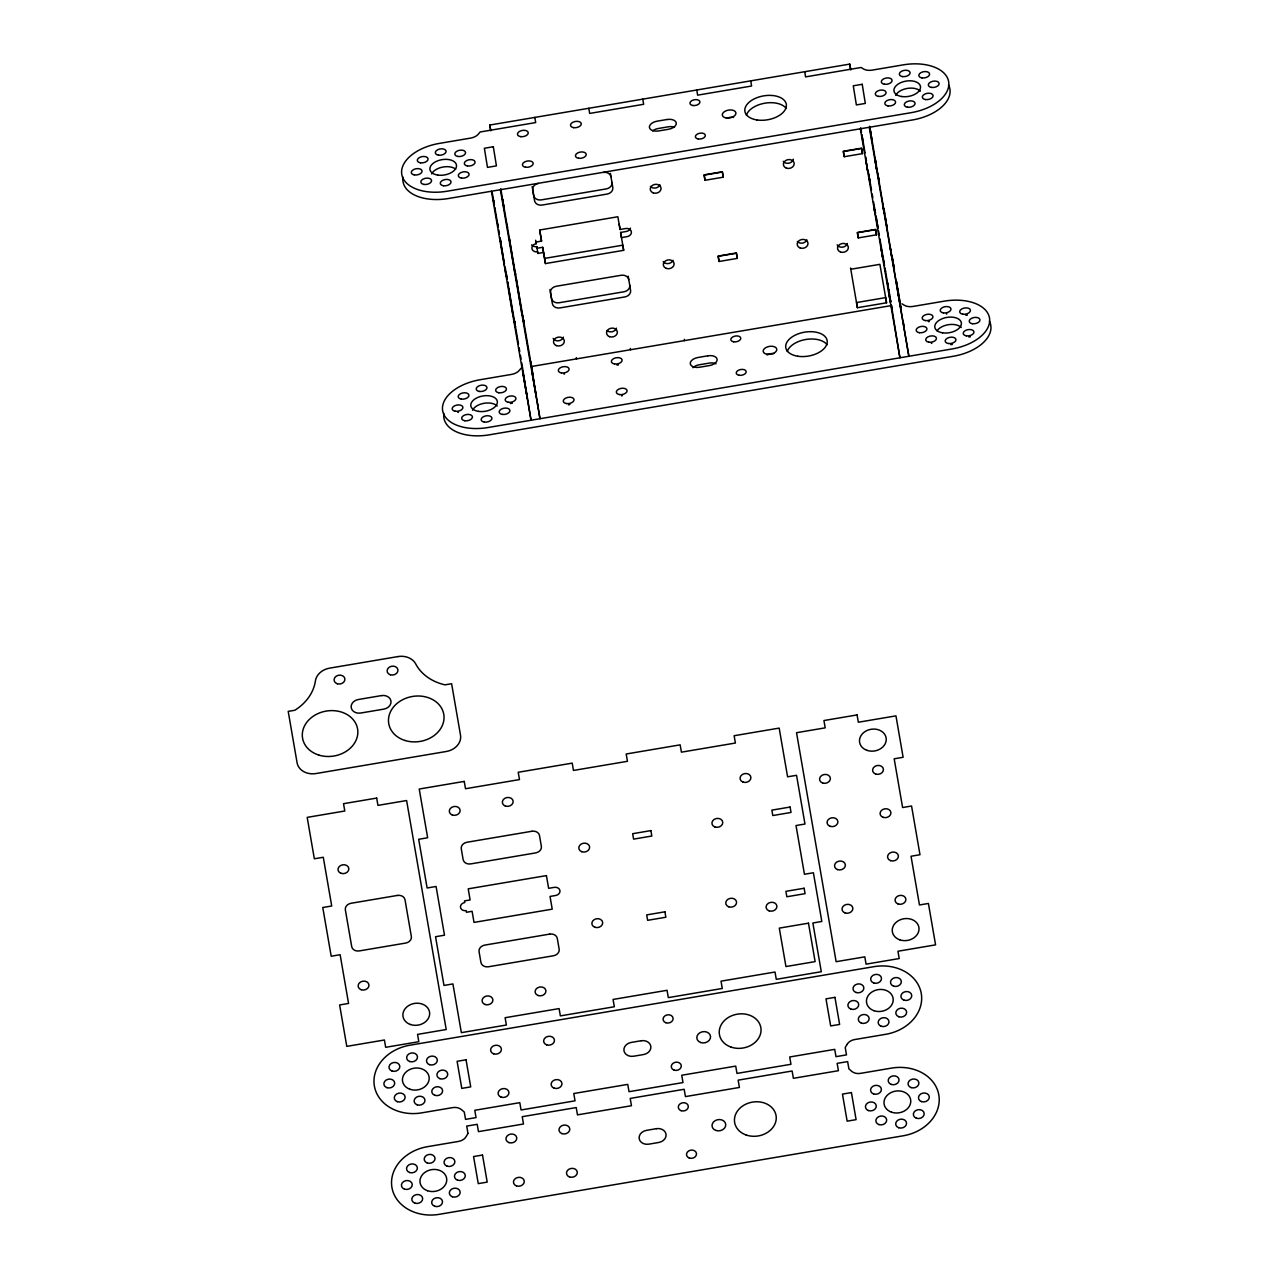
<?xml version="1.0" encoding="UTF-8"?>
<svg xmlns="http://www.w3.org/2000/svg" width="1279" height="1279" viewBox="0 0 1279 1279"><rect width="100%" height="100%" fill="white"/><g stroke="black" fill="none" stroke-linecap="round" stroke-linejoin="round"><path stroke-width="1.5" d="M521.017 368.288L519.194 370.494A10.088 5.819 -9.8 0 1 511.328 374.443L480.185 379.719A42.015 24.221 -9.8 0 0 442.63 410.639A42.015 24.221 -9.8 0 0 487.938 427.538L951.96 348.975A42.015 24.221 -9.8 0 0 989.514 318.055A42.015 24.221 -9.8 0 0 944.222 301.157L913.078 306.432A10.088 5.819 -9.8 0 1 904.397 305.281L901.967 303.794M490.656 130.202L489.809 125.038L849.768 64.094L850.775 69.945M705.017 180.275L723.259 177.189L722.411 172.025L704.185 175.111L705.017 180.275L704.089 174.855L722.315 171.77L723.259 177.189M844.236 156.709L862.462 153.624L861.614 148.46L843.389 151.546L844.236 156.709L843.293 151.29L861.518 148.204L862.462 153.624M539.754 230.396L541.561 241.107L535.917 242.051L536.205 243.681A5.036 4.125 -9.2 0 0 531.936 248.59A5.036 4.125 -9.2 0 0 537.612 251.803L537.883 253.434L543.527 252.475L542.68 247.311L537.052 248.254L536.764 246.639A5.036 4.125 -9.2 0 1 531.696 244.849M541.561 241.107L539.642 230.012L617.853 216.759L620.059 229.485L625.687 228.525A5.036 4.125 -9.2 0 1 631.362 231.755A5.036 4.125 -9.2 0 1 627.094 236.647L621.466 237.606L620.619 232.442L626.262 231.483A5.036 4.125 -9.2 0 0 630.435 228.142M545.446 263.57L544.598 258.406L622.825 245.168L623.656 250.332L545.446 263.57L543.527 252.475M719.07 261.476L737.296 258.39L736.464 253.226L718.222 256.312L719.07 261.476L718.127 256.072L736.352 252.986L737.296 258.39M858.273 237.91L876.499 234.824L875.667 229.66L857.442 232.746L858.273 237.91L857.33 232.506L875.571 229.421L876.499 234.824M850.727 269.277L879.904 264.337L886.555 302.787L857.378 307.711L850.567 267.966M531.424 366.513L891.543 305.553M875.06 159.971L875.476 162.241M892.582 259.285L894.405 270.029L894.053 268.142M896.403 281.204L897.394 286.784M881.103 248.11L881.503 250.364M889.992 299.878L890.408 302.148M522.887 371.949L523.735 376.586M861.375 132.057L861.167 130.922L861.422 132.488M866.586 164.383L867.817 171.61M524.166 324.834C524.646 327.232 521.832 311.421 522.855 316.856M515.037 325.33L515.389 327.216L515.229 326.241M871.591 138.212C872.742 144.431 869.049 123.535 870.583 132.041M885.436 217.862C884.317 211.882 887.722 231.035 886.571 224.832M879.073 181.522C880.24 187.805 876.675 167.661 878.002 174.935M891.527 255.432L891.863 257.303L891.463 255.049M899.009 298.742C900.16 304.946 896.627 284.961 897.938 292.156M862.701 140.082L861.79 134.791M868.985 176.07L868.649 174.232L869.112 177.078M876.483 219.38L876.147 217.51L876.77 221.411M891.255 305.441L891.943 309.198L891.559 306.768M870.136 183.041L870.359 184.32L869.384 178.644M877.618 226.335L877.954 228.222L877.138 223.217M883.965 262.691L883.629 260.852L884.444 265.808M885.116 269.645L885.452 271.532L884.908 268.142M888.281 287.359L887.45 282.723L888.234 287.647M502.727 200.467C501.608 194.472 505.013 213.577 503.862 207.422M509.634 240.404L509.218 238.086L515.197 274.793M493.774 201.986L493.454 200.243L494.349 205.663M494.909 208.941L495.245 210.827L494.781 207.933M513.902 318.375L514.829 323.827M869.656 126.221L908.873 356.281L869.272 127.276M903.406 322.42L904.045 326.081M876.483 168.428L876.882 170.699L875.092 160.115M882.958 205.551C881.599 198.101 885.34 219.269 883.965 211.738M885.564 218.661L885.995 221.155M890.456 248.861L890.056 246.639L891.399 254.425M893.062 261.971L893.573 265.009M893.989 267.759L893.493 264.849M897.57 287.791L898.625 293.946M898.945 298.359L900.88 307.663L900.512 305.265M875.539 162.641L875.971 165.135M876.403 168.029L875.987 165.535M883.038 205.951L883.453 208.445M883.901 211.339L883.469 208.845M891.383 254.649L890.967 252.155M860.703 127.724L861.391 131.625M862.062 135.526L865.084 153.064M865.771 156.965L866.443 160.866M868.457 172.553L871.495 190.091M872.166 193.992L872.838 197.893M873.525 201.794L875.539 213.481M875.875 215.432L877.906 227.118M878.577 231.019L879.249 234.92M879.92 238.821L884.301 264.161M890.712 301.189L884.972 268.046L885.036 269.277M866.522 163.744L866.123 161.538L866.507 163.92M874.021 207.054C872.646 199.556 876.387 220.771 875.012 213.257M882.51 256.567L882.91 258.838L881.119 248.254M884.109 263.474L884.444 265.44M888.617 289.294L889.449 294.122M889.001 293.674L888.585 291.42L889.944 299.254M860.319 128.795L899.92 357.784L891.511 305.825M866.602 164.16L867.018 166.654M867.466 169.547L867.034 167.037M874.085 207.47L874.516 209.964M874.948 212.858L874.516 210.348M881.583 250.78L881.998 253.274M882.446 256.168L882.014 253.658M610.403 173.336L612.801 187.533A6.731 5.5 -9.2 0 1 607.109 194.072L542.152 205.056A6.731 5.5 -9.2 0 1 534.574 200.771L532.703 189.947A6.731 5.5 -9.2 0 1 538.395 183.409M620.619 232.442L623.656 250.332M628.197 276.2L630.595 290.397A6.731 5.5 -9.2 0 1 624.903 296.92L559.93 307.919A6.731 5.5 -9.2 0 1 552.368 303.635L550.498 292.811A6.731 5.5 -9.2 0 1 556.189 286.272L621.146 275.273A6.731 5.5 -9.2 0 1 628.724 279.557M532.176 186.59L533.743 195.607A6.731 5.5 -9.2 0 0 541.305 199.892L606.278 188.908A6.731 5.5 -9.2 0 0 611.97 182.369M542.68 247.311L544.598 258.406M549.97 289.438L551.537 298.471A6.731 5.5 -9.2 0 0 559.099 302.755L624.056 291.756A6.731 5.5 -9.2 0 0 629.748 285.217M489.809 125.038L490.816 130.874M500.76 188.668L532.783 373.82M521.656 312.108L522.152 314.906L516.252 278.726M522.919 317.24L523.415 320.15M533.007 377.017L531.84 370.526L535.15 390.303M535.309 391.31L536.317 396.906L535.949 394.492M537.612 404.004L538.235 407.665M500.377 189.724L539.978 418.729L530.673 361.333M492.143 192.138L494.349 204.512M494.845 207.726L498.218 227.214M498.73 229.836L499.402 233.737M500.073 237.638L500.744 241.539M500.76 242.386L500.265 239.637L504.47 265.664M501.096 244.321L504.438 263.698M505.125 266.863L507.123 279.19M507.651 281.78L518.475 344.035M519.13 347.792L519.77 351.565M520.425 355.322L521.081 359.095M512.703 313.627L513.199 316.425L508.674 288.43M513.966 318.759L514.462 321.668M523.894 377.529L524.07 378.536M526.372 392.829L527.364 398.408L526.996 396.01M491.424 191.242L531.025 420.247L525.253 384.563M506.244 276.312L505.94 274.553M526.197 391.822L523.846 377.929M878.161 175.783L878.497 177.845M886.347 223.601L886.011 221.539M899.521 299.989L898.849 295.321M870.663 132.472L871.015 134.535M871.383 136.981L871.031 134.919M878.865 180.291L878.513 178.229M890.6 249.709L890.951 251.755M898.098 293.019L898.354 294.522M899.105 297.559L896.387 281.188M877.41 225.104L877.058 223.058M890.568 301.508L889.592 297.511M862.43 138.5L862.078 136.437M869.912 181.81L869.56 179.747M889.145 294.522L890.792 302.052M889.928 297.767L890.152 299.078M869.368 178.293L869.56 179.364M861.886 134.982L862.158 136.597M523.782 322.596L523.431 320.533M502.935 201.698L503.654 206.191M533.199 378.104L534.062 383.188M514.829 324.099L514.478 322.052M493.982 203.217L494.333 205.264M524.246 379.623L525.109 384.691M889.465 295.065L888.601 289.837M507.619 282.115L508.387 286.64M505.844 273.898L504.773 267.583M899.089 296.68L900.4 304.53M534.526 385.906L535.837 393.756M525.573 387.425L526.229 391.278M867.546 169.787L867.786 171.242M526.42 392.429L526.884 395.275M890.088 300.133L890.408 302.1M891.303 305.201L891.447 306.049M523.671 376.873L522.887 371.933M892.422 257.479L893.254 262.643M883.997 208.749L884.828 213.913M875.555 160.035L876.403 165.199M849.768 64.094L850.599 69.258M886.555 302.787L885.707 297.607L856.546 302.547L857.378 307.711M804.731 71.72L805.562 76.884L861.087 67.483L863.517 68.97A10.088 5.819 -9.8 0 0 872.214 70.121L903.342 64.845A42.015 24.221 -9.8 0 1 948.65 81.744A42.015 24.221 -9.8 0 1 911.096 112.68L447.074 191.226A42.015 24.221 -9.8 0 1 401.766 174.328A42.015 24.221 -9.8 0 1 439.321 143.408L470.464 138.132A10.088 5.819 -9.8 0 0 478.314 134.183L480.153 131.977L535.677 122.576L534.846 117.412M750.757 80.865L751.588 86.029L697.615 95.158L696.783 89.994M684.297 339.319L684.505 340.614M642.793 99.138L643.641 104.302L589.651 113.431L588.82 108.267M619.228 224.321L620.059 229.485M630.307 348.448L630.531 349.743M576.333 357.592L576.541 358.887M535.645 240.244L536.205 243.681M536.764 246.639L537.883 253.434M523.511 319.926L524.358 325.09M515.085 271.196L515.645 274.649M506.948 224.209L507.507 227.646M521.736 362.852L524.95 382.757M514.574 321.445L515.405 326.609M506.42 274.441L506.98 277.879M497.723 224.001L498.266 227.438M892.726 260.276L892.598 259.445M603.368 172.409A6.731 5.5 -9.2 0 1 610.93 176.71M673.01 260.34A5.452 4.445 -9.2 0 1 668.373 263.554A5.452 4.445 -9.2 0 1 663.177 261.587M659.948 184.815A5.452 4.445 -9.2 0 1 655.583 187.997A5.452 4.445 -9.2 0 1 650.403 186.43M563.352 337.128A5.452 4.445 -9.2 0 1 558.587 340.79A5.452 4.445 -9.2 0 1 553.136 338.439M616.382 328.159A5.452 4.445 -9.2 0 1 612.417 331.661A5.452 4.445 -9.2 0 1 607.045 330.542M806.889 239.892A5.452 4.445 -9.2 0 1 802.525 243.074A5.452 4.445 -9.2 0 1 797.345 241.507M793.332 159.172A5.452 4.445 -9.2 0 1 788.983 163.168A5.452 4.445 -9.2 0 1 783.244 161.298M847.369 243.49A5.452 4.445 -9.2 0 1 842.605 247.151A5.452 4.445 -9.2 0 1 837.153 244.817M443.877 413.485A42.015 24.221 -9.8 0 0 489.202 434.844L953.223 356.281A42.015 24.221 -9.8 0 0 989.386 321.125M564.007 374.123A5.452 3.134 -9.8 0 1 564.487 374.028M767 354.954A6.891 3.965 -9.8 0 1 773.811 353.596M931.368 343.364A5.452 3.134 -9.8 0 1 931.847 343.268M965.853 315.289A5.452 3.134 -9.8 0 1 967.34 315.162M946.364 313.979A5.452 3.134 -9.8 0 1 946.86 313.915M928.346 321.637A5.452 3.134 -9.8 0 1 929.337 321.525M787.256 351.517A21.008 12.119 -9.8 0 1 805.77 339.495A21.008 12.119 -9.8 0 1 827.097 344.786M617.038 365.139A5.452 3.134 -9.8 0 1 618.492 364.931M950.841 344.675A5.452 3.134 -9.8 0 1 952.311 344.467M621.498 395.866A5.452 3.134 -9.8 0 1 622.473 395.643M968.874 337.017A5.452 3.134 -9.8 0 1 970.329 336.809M568.468 404.851A5.452 3.134 -9.8 0 1 569.922 404.564M472.543 410.207A13.445 7.754 -9.8 0 1 484.086 403.285A13.445 7.754 -9.8 0 1 497.195 406.035M457.834 412.414A5.452 3.134 -9.8 0 1 458.314 412.318M937.011 330.861A13.445 7.754 -9.8 0 1 948.778 324.626A13.445 7.754 -9.8 0 1 961.216 327.472M510.369 403.556A5.452 3.134 -9.8 0 1 512.335 403.237M692.93 367.712A8.569 4.94 -9.8 0 1 699.197 364.803L709.142 363.124A8.569 4.94 -9.8 0 1 716 363.812M948.522 84.83A42.015 24.221 -9.8 0 1 912.359 119.986L448.337 198.533A42.015 24.221 -9.8 0 1 403.013 177.173M895.7 95.349A13.445 7.754 -9.8 0 1 907.243 88.427A13.445 7.754 -9.8 0 1 920.352 91.161M431.678 173.896A13.445 7.754 -9.8 0 1 442.566 167.101A13.445 7.754 -9.8 0 1 455.676 169.116M746.392 115.222A21.008 12.119 -9.8 0 1 764.906 103.183A21.008 12.119 -9.8 0 1 786.233 108.475M726.696 118.355A6.891 3.965 -9.8 0 1 733.57 117.396M674.481 127.229A8.569 4.94 -9.8 0 0 668.277 126.813L658.333 128.492A8.569 4.94 -9.8 0 0 652.594 130.938M467.97 1133.402L466.291 1136.376A10.088 8.234 -9.2 0 1 458.649 1141.396L427.506 1146.671A42.015 34.341 -9.2 0 0 391.934 1187.52A42.015 34.341 -9.2 0 0 439.209 1214.331L903.23 1135.784A42.015 34.341 -9.2 0 0 938.818 1094.936A42.015 34.341 -9.2 0 0 891.527 1068.109L860.383 1073.385A10.088 8.234 -9.2 0 1 851.494 1071.162L848.904 1068.908L847.641 1061.602L837.153 1063.377L838.416 1070.699L793.38 1078.309L792.117 1071.003L738.143 1080.147L739.406 1087.454L685.432 1096.599L684.169 1089.276L630.195 1098.421L631.458 1105.727L577.468 1114.872L576.205 1107.566L522.232 1116.695L523.495 1124.001L478.458 1131.627L477.195 1124.321L466.707 1126.096L467.97 1133.402M846.906 1044.607L845.227 1047.581L846.49 1054.887L835.986 1056.662L834.723 1049.356L789.703 1056.982L790.966 1064.288L736.976 1073.417L735.713 1066.11L681.739 1075.255L683.002 1082.562L629.028 1091.69L627.765 1084.384L573.775 1093.529L575.038 1100.835L521.065 1109.98L519.802 1102.658L474.781 1110.284L476.044 1117.59L465.54 1119.365L464.277 1112.059L461.703 1109.82A10.088 8.234 -9.2 0 0 452.798 1107.598L421.654 1112.874A42.015 34.341 -9.2 0 1 374.379 1086.047A42.015 34.341 -9.2 0 1 409.951 1045.199L873.989 966.652A42.015 34.341 -9.2 0 1 921.264 993.463A42.015 34.341 -9.2 0 1 885.692 1034.311L854.548 1039.587A10.088 8.234 -9.2 0 0 846.906 1044.607M493.326 146.749L484.373 148.268L487.475 167.389L496.428 165.87L493.326 146.749M862.222 84.286L853.285 85.805L856.37 104.942L865.323 103.423L862.222 84.286M667.014 119.507L657.07 121.185A8.569 4.94 -9.8 0 0 649.412 127.5A8.569 4.94 -9.8 0 0 658.653 130.938L668.597 129.259A8.569 4.94 -9.8 0 0 676.255 122.944A8.569 4.94 -9.8 0 0 667.014 119.507M707.879 355.802L697.934 357.496A8.569 4.94 -9.8 0 0 690.276 363.796A8.569 4.94 -9.8 0 0 699.517 367.249L709.461 365.57A8.569 4.94 -9.8 0 0 717.119 359.255A8.569 4.94 -9.8 0 0 707.879 355.802M397.961 656.575L329.678 668.134A16.803 13.733 -9.2 0 0 315.401 680.924A48.954 40.001 -9.2 0 1 294.841 710.261L288.207 711.38L297.096 762.812A16.803 13.733 -9.2 0 0 316.009 773.539L446.275 751.492A16.803 13.733 -9.2 0 0 460.504 735.153L451.615 683.721L444.98 684.841A48.954 40.001 -9.2 0 1 415.723 663.945A16.803 13.733 -9.2 0 0 397.961 656.575M381.51 695.584L358.312 699.517A8.409 6.875 -9.2 0 0 351.197 707.687A8.409 6.875 -9.2 0 0 360.646 713.042L383.844 709.126A8.409 6.875 -9.2 0 0 390.958 700.956A8.409 6.875 -9.2 0 0 381.51 695.584M464.245 781.405L419.224 789.031L427.65 837.761L418.697 839.28L427.122 887.994L436.075 886.475L444.5 935.205L435.547 936.724L443.973 985.438L452.926 983.935L461.351 1032.649L506.372 1025.023L505.109 1017.716L559.099 1008.587L560.362 1015.894L614.336 1006.749L613.073 999.443L667.046 990.298L668.309 997.62L722.283 988.475L721.02 981.169L775.01 972.024L776.273 979.33L821.294 971.72L812.868 922.99L821.821 921.472L813.396 872.758L804.443 874.26L796.018 825.547L804.971 824.028L796.545 775.314L787.592 776.817L779.167 728.103L734.13 735.729L735.393 743.035L681.419 752.164L680.156 744.858L626.182 754.002L627.445 761.309L573.472 770.438L572.209 763.131L518.219 772.276L519.482 779.582L465.508 788.727L464.245 781.405M857.074 714.929L823.932 720.541L825.195 727.847L796.529 732.707L836.13 961.696L864.796 956.852L866.075 964.158L899.217 958.547L897.954 951.24L935.573 944.861L928.41 903.454L919.457 904.972L911.032 856.243L919.985 854.724L911.559 806.01L902.606 807.529L894.181 758.799L903.118 757.28L895.955 715.872L858.337 722.235L857.074 714.929M376.681 798.08L343.523 803.692L344.802 810.998L307.184 817.377L314.346 858.785L323.283 857.266L331.709 905.996L322.772 907.514L331.197 956.228L340.134 954.726L348.559 1003.439L339.622 1004.958L346.785 1046.366L384.403 1040.003L385.666 1047.309L418.809 1041.698L417.546 1034.391L446.211 1029.531L406.61 800.542L377.945 805.386L376.681 798.08M531.936 831.254L466.963 842.253A6.731 5.5 -9.2 0 0 461.271 848.776L463.142 859.616A6.731 5.5 -9.2 0 0 470.72 863.901L535.677 852.901A6.731 5.5 -9.2 0 0 541.369 846.362L539.498 835.539A6.731 5.5 -9.2 0 0 531.936 831.254M650.883 830.615L632.657 833.7L633.585 839.12L651.826 836.034L650.883 830.615M790.086 807.049L771.861 810.135L772.804 815.538L791.03 812.453L790.086 807.049M397.433 895.428L351.038 903.278A6.731 5.5 -9.2 0 0 345.346 909.817L351.709 946.636A6.731 5.5 -9.2 0 0 359.271 950.921L405.667 943.071A6.731 5.5 -9.2 0 0 411.358 936.532L404.995 899.713A6.731 5.5 -9.2 0 0 397.433 895.428M546.421 875.603L468.21 888.841L470.128 899.936L464.485 900.896L464.773 902.526A5.036 4.125 -9.2 0 0 460.504 907.419A5.036 4.125 -9.2 0 0 466.18 910.632L466.451 912.263L472.095 911.303L474.013 922.415L552.224 909.161L550.034 896.435L555.662 895.492A5.036 4.125 -9.2 0 0 559.93 890.584A5.036 4.125 -9.2 0 0 554.255 887.37L548.627 888.329L546.421 875.603M664.92 911.815L646.694 914.901L647.638 920.32L665.863 917.235L664.92 911.815M804.139 888.25L785.898 891.335L786.841 896.755L805.067 893.669L804.139 888.25M549.714 934.102L484.757 945.101A6.731 5.5 -9.2 0 0 479.065 951.64L480.936 962.463A6.731 5.5 -9.2 0 0 488.498 966.764L553.471 955.765A6.731 5.5 -9.2 0 0 559.163 949.226L557.292 938.402A6.731 5.5 -9.2 0 0 549.714 934.102M808.472 923.182L779.295 928.122L785.946 966.556L815.123 961.616L808.472 923.182M466.052 1059.811L457.099 1061.314L461.783 1088.381L470.72 1086.878L466.052 1059.811M834.947 997.348L825.994 998.867L830.679 1025.934L839.632 1024.415L834.947 997.348M641.163 1040.738L631.218 1042.433A8.569 7.003 -9.2 0 0 623.96 1050.762A8.569 7.003 -9.2 0 0 633.617 1056.23L643.561 1054.551A8.569 7.003 -9.2 0 0 650.819 1046.222A8.569 7.003 -9.2 0 0 641.163 1040.738M482.519 1155.049L473.566 1156.552L478.25 1183.619L487.203 1182.116L482.519 1155.049M851.414 1092.586L842.461 1094.105L847.146 1121.171L856.099 1119.653L851.414 1092.586M656.383 1128.67L646.439 1130.364A8.569 7.003 -9.2 0 0 639.18 1138.694A8.569 7.003 -9.2 0 0 648.821 1144.161L658.765 1142.483A8.569 7.003 -9.2 0 0 666.023 1134.153A8.569 7.003 -9.2 0 0 656.383 1128.67M439.944 1078.693A5.452 4.445 -9.2 0 0 447.73 1073.96A5.452 4.445 -9.2 0 0 439.305 1071.003A5.452 4.445 -9.2 0 0 439.944 1078.693M903.965 1000.13A5.452 4.445 -9.2 0 0 911.751 995.398A5.452 4.445 -9.2 0 0 903.326 992.44A5.452 4.445 -9.2 0 0 903.965 1000.13M392.029 1071.035A5.452 4.445 -9.2 0 0 399.815 1066.302A5.452 4.445 -9.2 0 0 391.39 1063.345A5.452 4.445 -9.2 0 0 392.029 1071.035M873.957 1010.698A13.445 10.983 -9.2 0 0 893.19 999.011A13.445 10.983 -9.2 0 0 872.358 991.721A13.445 10.983 -9.2 0 0 873.957 1010.698M386.913 1087.662A5.452 4.445 -9.2 0 0 394.699 1082.929A5.452 4.445 -9.2 0 0 386.274 1079.972A5.452 4.445 -9.2 0 0 386.913 1087.662M665.895 1022.752A5.036 4.125 -9.2 0 0 673.106 1018.356A5.036 4.125 -9.2 0 0 665.288 1015.622A5.036 4.125 -9.2 0 0 665.895 1022.752M409.68 1061.522A5.452 4.445 -9.2 0 0 417.482 1056.79A5.452 4.445 -9.2 0 0 409.04 1053.832A5.452 4.445 -9.2 0 0 409.68 1061.522M429.536 1064.688A5.452 4.445 -9.2 0 0 437.322 1059.955A5.452 4.445 -9.2 0 0 428.881 1056.998A5.452 4.445 -9.2 0 0 429.536 1064.688M850.935 1009.115A5.452 4.445 -9.2 0 0 858.721 1004.383A5.452 4.445 -9.2 0 0 850.295 1001.425A5.452 4.445 -9.2 0 0 850.935 1009.115M409.935 1089.26A13.445 10.983 -9.2 0 0 429.168 1077.573A13.445 10.983 -9.2 0 0 408.337 1070.283A13.445 10.983 -9.2 0 0 409.935 1089.26M493.646 1053.832A5.452 4.445 -9.2 0 0 501.432 1049.1A5.452 4.445 -9.2 0 0 492.991 1046.142A5.452 4.445 -9.2 0 0 493.646 1053.832M893.557 986.141A5.452 4.445 -9.2 0 0 901.343 981.409A5.452 4.445 -9.2 0 0 892.902 978.451A5.452 4.445 -9.2 0 0 893.557 986.141M546.677 1044.863A5.452 4.445 -9.2 0 0 554.462 1040.131A5.452 4.445 -9.2 0 0 546.021 1037.173A5.452 4.445 -9.2 0 0 546.677 1044.863M873.701 982.959A5.452 4.445 -9.2 0 0 881.503 978.227A5.452 4.445 -9.2 0 0 873.061 975.285A5.452 4.445 -9.2 0 0 873.701 982.959M554.159 1088.173A5.452 4.445 -9.2 0 0 561.961 1083.441A5.452 4.445 -9.2 0 0 553.519 1080.483A5.452 4.445 -9.2 0 0 554.159 1088.173M730.948 1047.069A21.008 17.171 -9.2 0 0 761.005 1028.812A21.008 17.171 -9.2 0 0 728.454 1017.413A21.008 17.171 -9.2 0 0 730.948 1047.069M861.343 1023.104A5.452 4.445 -9.2 0 0 869.144 1018.372A5.452 4.445 -9.2 0 0 860.703 1015.414A5.452 4.445 -9.2 0 0 861.343 1023.104M881.199 1026.27A5.452 4.445 -9.2 0 0 888.985 1021.537A5.452 4.445 -9.2 0 0 880.544 1018.596A5.452 4.445 -9.2 0 0 881.199 1026.27M898.849 1016.757A5.452 4.445 -9.2 0 0 906.635 1012.025A5.452 4.445 -9.2 0 0 898.21 1009.067A5.452 4.445 -9.2 0 0 898.849 1016.757M856.051 992.488A5.452 4.445 -9.2 0 0 863.853 987.756A5.452 4.445 -9.2 0 0 855.411 984.798A5.452 4.445 -9.2 0 0 856.051 992.488M397.321 1101.667A5.452 4.445 -9.2 0 0 405.123 1096.934A5.452 4.445 -9.2 0 0 396.682 1093.977A5.452 4.445 -9.2 0 0 397.321 1101.667M434.828 1095.32A5.452 4.445 -9.2 0 0 442.614 1090.587A5.452 4.445 -9.2 0 0 434.173 1087.63A5.452 4.445 -9.2 0 0 434.828 1095.32M417.178 1104.832A5.452 4.445 -9.2 0 0 424.964 1100.1A5.452 4.445 -9.2 0 0 416.522 1097.142A5.452 4.445 -9.2 0 0 417.178 1104.832M700.668 1042.513A6.891 5.628 -9.2 0 0 710.532 1036.518A6.891 5.628 -9.2 0 0 699.853 1032.777A6.891 5.628 -9.2 0 0 700.668 1042.513M674.081 1070.123A5.036 4.125 -9.2 0 0 681.291 1065.727A5.036 4.125 -9.2 0 0 673.489 1062.993A5.036 4.125 -9.2 0 0 674.081 1070.123M501.128 1097.142A5.452 4.445 -9.2 0 0 508.93 1092.41A5.452 4.445 -9.2 0 0 500.489 1089.452A5.452 4.445 -9.2 0 0 501.128 1097.142M457.498 1180.149A5.452 4.445 -9.2 0 0 465.284 1175.417A5.452 4.445 -9.2 0 0 456.843 1172.459A5.452 4.445 -9.2 0 0 457.498 1180.149M921.519 1101.603A5.452 4.445 -9.2 0 0 929.305 1096.854A5.452 4.445 -9.2 0 0 920.864 1093.913A5.452 4.445 -9.2 0 0 921.519 1101.603M414.876 1203.123A5.452 4.445 -9.2 0 0 422.662 1198.391A5.452 4.445 -9.2 0 0 414.22 1195.433A5.452 4.445 -9.2 0 0 414.876 1203.123M891.495 1112.17A13.445 10.983 -9.2 0 0 910.744 1100.484A13.445 10.983 -9.2 0 0 889.896 1093.193A13.445 10.983 -9.2 0 0 891.495 1112.17M404.468 1189.134A5.452 4.445 -9.2 0 0 412.254 1184.402A5.452 4.445 -9.2 0 0 403.812 1181.444A5.452 4.445 -9.2 0 0 404.468 1189.134M689.285 1158.039A5.036 4.125 -9.2 0 0 696.511 1153.658A5.036 4.125 -9.2 0 0 688.694 1150.924A5.036 4.125 -9.2 0 0 689.285 1158.039M434.716 1206.289A5.452 4.445 -9.2 0 0 442.518 1201.557A5.452 4.445 -9.2 0 0 434.077 1198.599A5.452 4.445 -9.2 0 0 434.716 1206.289M452.366 1196.776A5.452 4.445 -9.2 0 0 460.168 1192.044A5.452 4.445 -9.2 0 0 451.727 1189.086A5.452 4.445 -9.2 0 0 452.366 1196.776M868.489 1110.572A5.452 4.445 -9.2 0 0 876.275 1105.839A5.452 4.445 -9.2 0 0 867.833 1102.882A5.452 4.445 -9.2 0 0 868.489 1110.572M427.474 1190.717A13.445 10.983 -9.2 0 0 446.723 1179.03A13.445 10.983 -9.2 0 0 425.875 1171.74A13.445 10.983 -9.2 0 0 427.474 1190.717M516.492 1185.921A5.452 4.445 -9.2 0 0 524.278 1181.188A5.452 4.445 -9.2 0 0 515.837 1178.231A5.452 4.445 -9.2 0 0 516.492 1185.921M916.404 1118.23A5.452 4.445 -9.2 0 0 924.189 1113.481A5.452 4.445 -9.2 0 0 915.748 1110.54A5.452 4.445 -9.2 0 0 916.404 1118.23M569.523 1176.952A5.452 4.445 -9.2 0 0 577.309 1172.219A5.452 4.445 -9.2 0 0 568.867 1169.262A5.452 4.445 -9.2 0 0 569.523 1176.952M898.737 1127.742A5.452 4.445 -9.2 0 0 906.539 1123.01A5.452 4.445 -9.2 0 0 898.098 1120.052A5.452 4.445 -9.2 0 0 898.737 1127.742M562.025 1133.642A5.452 4.445 -9.2 0 0 569.81 1128.909A5.452 4.445 -9.2 0 0 561.385 1125.952A5.452 4.445 -9.2 0 0 562.025 1133.642M746.153 1135.001A21.008 17.171 -9.2 0 0 776.209 1116.727A21.008 17.171 -9.2 0 0 743.659 1105.344A21.008 17.171 -9.2 0 0 746.153 1135.001M873.605 1093.945A5.452 4.445 -9.2 0 0 881.391 1089.212A5.452 4.445 -9.2 0 0 872.949 1086.255A5.452 4.445 -9.2 0 0 873.605 1093.945M891.255 1084.432A5.452 4.445 -9.2 0 0 899.041 1079.7A5.452 4.445 -9.2 0 0 890.6 1076.742A5.452 4.445 -9.2 0 0 891.255 1084.432M911.096 1087.598A5.452 4.445 -9.2 0 0 918.898 1082.865A5.452 4.445 -9.2 0 0 910.456 1079.908A5.452 4.445 -9.2 0 0 911.096 1087.598M878.897 1124.577A5.452 4.445 -9.2 0 0 886.683 1119.844A5.452 4.445 -9.2 0 0 878.257 1116.887A5.452 4.445 -9.2 0 0 878.897 1124.577M409.584 1172.507A5.452 4.445 -9.2 0 0 417.37 1167.775A5.452 4.445 -9.2 0 0 408.928 1164.817A5.452 4.445 -9.2 0 0 409.584 1172.507M447.074 1166.16A5.452 4.445 -9.2 0 0 454.876 1161.412A5.452 4.445 -9.2 0 0 446.435 1158.47A5.452 4.445 -9.2 0 0 447.074 1166.16M427.234 1162.979A5.452 4.445 -9.2 0 0 435.02 1158.246A5.452 4.445 -9.2 0 0 426.578 1155.305A5.452 4.445 -9.2 0 0 427.234 1162.979M715.872 1130.444A6.891 5.628 -9.2 0 0 725.737 1124.449A6.891 5.628 -9.2 0 0 715.057 1120.708A6.891 5.628 -9.2 0 0 715.872 1130.444M681.099 1110.684A5.036 4.125 -9.2 0 0 688.31 1106.287A5.036 4.125 -9.2 0 0 680.492 1103.553A5.036 4.125 -9.2 0 0 681.099 1110.684M508.994 1142.611A5.452 4.445 -9.2 0 0 516.78 1137.878A5.452 4.445 -9.2 0 0 508.355 1134.921A5.452 4.445 -9.2 0 0 508.994 1142.611M594.911 927.275A5.452 4.445 -9.2 0 0 602.697 922.543A5.452 4.445 -9.2 0 0 594.255 919.585A5.452 4.445 -9.2 0 0 594.911 927.275M581.849 851.75A5.452 4.445 -9.2 0 0 589.635 847.018A5.452 4.445 -9.2 0 0 581.194 844.06A5.452 4.445 -9.2 0 0 581.849 851.75M743.099 782.108A5.452 4.445 -9.2 0 0 750.901 777.36A5.452 4.445 -9.2 0 0 742.459 774.419A5.452 4.445 -9.2 0 0 743.099 782.108M452.334 815.027A5.452 4.445 -9.2 0 0 460.136 810.294A5.452 4.445 -9.2 0 0 451.695 807.337A5.452 4.445 -9.2 0 0 452.334 815.027M485.109 1004.511A5.452 4.445 -9.2 0 0 492.895 999.762A5.452 4.445 -9.2 0 0 484.469 996.821A5.452 4.445 -9.2 0 0 485.109 1004.511M538.139 995.526A5.452 4.445 -9.2 0 0 545.925 990.793A5.452 4.445 -9.2 0 0 537.5 987.836A5.452 4.445 -9.2 0 0 538.139 995.526M505.365 806.042A5.452 4.445 -9.2 0 0 513.167 801.309A5.452 4.445 -9.2 0 0 504.725 798.368A5.452 4.445 -9.2 0 0 505.365 806.042M728.79 906.827A5.452 4.445 -9.2 0 0 736.576 902.095A5.452 4.445 -9.2 0 0 728.135 899.153A5.452 4.445 -9.2 0 0 728.79 906.827M714.977 826.985A5.452 4.445 -9.2 0 0 722.763 822.253A5.452 4.445 -9.2 0 0 714.337 819.295A5.452 4.445 -9.2 0 0 714.977 826.985M769.127 910.872A5.452 4.445 -9.2 0 0 776.913 906.14A5.452 4.445 -9.2 0 0 768.487 903.182A5.452 4.445 -9.2 0 0 769.127 910.872M410.399 1024.495A13.445 10.983 -9.2 0 0 429.632 1012.792A13.445 10.983 -9.2 0 0 408.8 1005.502A13.445 10.983 -9.2 0 0 410.399 1024.495M341.045 873.333A5.452 4.445 -9.2 0 0 348.831 868.585A5.452 4.445 -9.2 0 0 340.406 865.643A5.452 4.445 -9.2 0 0 341.045 873.333M361.174 989.722A5.452 4.445 -9.2 0 0 368.976 984.99A5.452 4.445 -9.2 0 0 360.534 982.032A5.452 4.445 -9.2 0 0 361.174 989.722M822.605 783.004A5.452 4.445 -9.2 0 0 830.391 778.271A5.452 4.445 -9.2 0 0 821.949 775.33A5.452 4.445 -9.2 0 0 822.605 783.004M845.067 912.934A5.452 4.445 -9.2 0 0 852.869 908.202A5.452 4.445 -9.2 0 0 844.428 905.244A5.452 4.445 -9.2 0 0 845.067 912.934M830.087 826.314A5.452 4.445 -9.2 0 0 837.889 821.582A5.452 4.445 -9.2 0 0 829.447 818.64A5.452 4.445 -9.2 0 0 830.087 826.314M890.616 860.655A5.452 4.445 -9.2 0 0 898.402 855.923A5.452 4.445 -9.2 0 0 889.96 852.965A5.452 4.445 -9.2 0 0 890.616 860.655M898.098 903.965A5.452 4.445 -9.2 0 0 905.9 899.233A5.452 4.445 -9.2 0 0 897.458 896.275A5.452 4.445 -9.2 0 0 898.098 903.965M899.761 939.825A13.445 10.983 -9.2 0 0 918.993 928.122A13.445 10.983 -9.2 0 0 898.162 920.832A13.445 10.983 -9.2 0 0 899.761 939.825M883.118 817.345A5.452 4.445 -9.2 0 0 890.919 812.613A5.452 4.445 -9.2 0 0 882.478 809.655A5.452 4.445 -9.2 0 0 883.118 817.345M866.986 750.341A13.445 10.983 -9.2 0 0 886.219 738.654A13.445 10.983 -9.2 0 0 865.387 731.364A13.445 10.983 -9.2 0 0 866.986 750.341M875.635 774.035A5.452 4.445 -9.2 0 0 883.421 769.303A5.452 4.445 -9.2 0 0 874.98 766.345A5.452 4.445 -9.2 0 0 875.635 774.035M837.585 869.624A5.452 4.445 -9.2 0 0 845.371 864.892A5.452 4.445 -9.2 0 0 836.93 861.934A5.452 4.445 -9.2 0 0 837.585 869.624M390.319 674.784A5.452 4.445 -9.2 0 0 397.929 669.844A5.452 4.445 -9.2 0 0 389.36 667.142A5.452 4.445 -9.2 0 0 390.319 674.784M337.288 683.769A5.452 4.445 -9.2 0 0 344.898 678.829A5.452 4.445 -9.2 0 0 336.329 676.127A5.452 4.445 -9.2 0 0 337.288 683.769M404.931 740.461A27.898 22.798 -9.2 0 0 443.893 715.121A27.898 22.798 -9.2 0 0 399.943 701.276A27.898 22.798 -9.2 0 0 404.931 740.461M318.759 755.058A27.898 22.798 -9.2 0 0 357.704 729.717A27.898 22.798 -9.2 0 0 313.771 715.872A27.898 22.798 -9.2 0 0 318.759 755.058M666.247 268.398A5.452 4.445 -9.2 0 0 674.129 263.778A5.452 4.445 -9.2 0 0 665.783 260.692A5.452 4.445 -9.2 0 0 666.247 268.398M653.185 192.873A5.452 4.445 -9.2 0 0 661.083 188.253A5.452 4.445 -9.2 0 0 652.722 185.167A5.452 4.445 -9.2 0 0 653.185 192.873M556.445 345.634A5.452 4.445 -9.2 0 0 564.343 341.013A5.452 4.445 -9.2 0 0 555.981 337.928A5.452 4.445 -9.2 0 0 556.445 345.634M609.475 336.665A5.452 4.445 -9.2 0 0 617.373 332.044A5.452 4.445 -9.2 0 0 609.012 328.959A5.452 4.445 -9.2 0 0 609.475 336.665M800.126 247.966A5.452 4.445 -9.2 0 0 808.024 243.346A5.452 4.445 -9.2 0 0 799.663 240.26A5.452 4.445 -9.2 0 0 800.126 247.966M786.313 168.109A5.452 4.445 -9.2 0 0 794.211 163.488A5.452 4.445 -9.2 0 0 785.85 160.403A5.452 4.445 -9.2 0 0 786.313 168.109M840.463 251.995A5.452 4.445 -9.2 0 0 848.361 247.375A5.452 4.445 -9.2 0 0 839.999 244.289A5.452 4.445 -9.2 0 0 840.463 251.995M561.465 372.956A5.452 3.134 -9.8 0 0 569.091 368.896A5.452 3.134 -9.8 0 0 560.602 367.585A5.452 3.134 -9.8 0 0 561.465 372.956M733.714 341.813A5.036 2.91 -9.8 0 0 740.765 338.056A5.036 2.91 -9.8 0 0 732.899 336.841A5.036 2.91 -9.8 0 0 733.714 341.813M767.144 354.283A6.891 3.965 -9.8 0 0 776.785 349.151A6.891 3.965 -9.8 0 0 766.041 347.488A6.891 3.965 -9.8 0 0 767.144 354.283M479.337 391.454A5.452 3.134 -9.8 0 0 486.963 387.409A5.452 3.134 -9.8 0 0 478.474 386.098A5.452 3.134 -9.8 0 0 479.337 391.454M498.81 392.765A5.452 3.134 -9.8 0 0 506.436 388.72A5.452 3.134 -9.8 0 0 497.947 387.393A5.452 3.134 -9.8 0 0 498.81 392.765M461.319 399.112A5.452 3.134 -9.8 0 0 468.929 395.067A5.452 3.134 -9.8 0 0 460.44 393.756A5.452 3.134 -9.8 0 0 461.319 399.112M928.842 342.196A5.452 3.134 -9.8 0 0 936.452 338.152A5.452 3.134 -9.8 0 0 927.978 336.841A5.452 3.134 -9.8 0 0 928.842 342.196M962.831 314.218A5.452 3.134 -9.8 0 0 970.457 310.173A5.452 3.134 -9.8 0 0 961.968 308.847A5.452 3.134 -9.8 0 0 962.831 314.218M943.358 312.907A5.452 3.134 -9.8 0 0 950.984 308.863A5.452 3.134 -9.8 0 0 942.495 307.536A5.452 3.134 -9.8 0 0 943.358 312.907M925.341 320.565A5.452 3.134 -9.8 0 0 932.951 316.521A5.452 3.134 -9.8 0 0 924.461 315.194A5.452 3.134 -9.8 0 0 925.341 320.565M797.76 356.233A21.008 12.119 -9.8 0 0 827.161 340.63A21.008 12.119 -9.8 0 0 794.419 335.53A21.008 12.119 -9.8 0 0 797.76 356.233M614.496 363.971A5.452 3.134 -9.8 0 0 622.122 359.927A5.452 3.134 -9.8 0 0 613.632 358.6A5.452 3.134 -9.8 0 0 614.496 363.971M948.315 343.507A5.452 3.134 -9.8 0 0 955.941 339.463A5.452 3.134 -9.8 0 0 947.451 338.136A5.452 3.134 -9.8 0 0 948.315 343.507M619.452 394.572A5.452 3.134 -9.8 0 0 627.078 390.527A5.452 3.134 -9.8 0 0 618.588 389.216A5.452 3.134 -9.8 0 0 619.452 394.572M966.332 335.849A5.452 3.134 -9.8 0 0 973.958 331.805A5.452 3.134 -9.8 0 0 965.469 330.494A5.452 3.134 -9.8 0 0 966.332 335.849M566.421 403.556A5.452 3.134 -9.8 0 0 574.047 399.512A5.452 3.134 -9.8 0 0 565.558 398.185A5.452 3.134 -9.8 0 0 566.421 403.556M478.506 411.374A13.445 7.754 -9.8 0 0 497.323 401.382A13.445 7.754 -9.8 0 0 476.364 398.121A13.445 7.754 -9.8 0 0 478.506 411.374M919.329 332.7A5.452 3.134 -9.8 0 0 926.939 328.655A5.452 3.134 -9.8 0 0 918.45 327.328A5.452 3.134 -9.8 0 0 919.329 332.7M502.311 414.412A5.452 3.134 -9.8 0 0 509.937 410.367A5.452 3.134 -9.8 0 0 501.448 409.04A5.452 3.134 -9.8 0 0 502.311 414.412M484.293 422.07A5.452 3.134 -9.8 0 0 491.919 418.025A5.452 3.134 -9.8 0 0 483.43 416.698A5.452 3.134 -9.8 0 0 484.293 422.07M739.134 375.275A5.036 2.91 -9.8 0 0 746.185 371.534A5.036 2.91 -9.8 0 0 738.319 370.302A5.036 2.91 -9.8 0 0 739.134 375.275M455.292 411.246A5.452 3.134 -9.8 0 0 462.918 407.202A5.452 3.134 -9.8 0 0 454.429 405.891A5.452 3.134 -9.8 0 0 455.292 411.246M942.527 332.812A13.445 7.754 -9.8 0 0 961.344 322.82A13.445 7.754 -9.8 0 0 940.385 319.558A13.445 7.754 -9.8 0 0 942.527 332.812M464.821 420.759A5.452 3.134 -9.8 0 0 472.431 416.714A5.452 3.134 -9.8 0 0 463.941 415.387A5.452 3.134 -9.8 0 0 464.821 420.759M972.36 323.715A5.452 3.134 -9.8 0 0 979.97 319.67A5.452 3.134 -9.8 0 0 971.48 318.359A5.452 3.134 -9.8 0 0 972.36 323.715M508.323 402.277A5.452 3.134 -9.8 0 0 515.949 398.233A5.452 3.134 -9.8 0 0 507.459 396.906A5.452 3.134 -9.8 0 0 508.323 402.277M467.459 165.966A5.452 3.134 -9.8 0 0 475.085 161.921A5.452 3.134 -9.8 0 0 466.595 160.594A5.452 3.134 -9.8 0 0 467.459 165.966M931.48 87.42A5.452 3.134 -9.8 0 0 939.106 83.359A5.452 3.134 -9.8 0 0 930.616 82.048A5.452 3.134 -9.8 0 0 931.48 87.42M423.957 184.448A5.452 3.134 -9.8 0 0 431.567 180.403A5.452 3.134 -9.8 0 0 423.077 179.092A5.452 3.134 -9.8 0 0 423.957 184.448M901.663 96.517A13.445 7.754 -9.8 0 0 920.48 86.524A13.445 7.754 -9.8 0 0 899.521 83.263A13.445 7.754 -9.8 0 0 901.663 96.517M414.428 174.951A5.452 3.134 -9.8 0 0 422.054 170.89A5.452 3.134 -9.8 0 0 413.565 169.579A5.452 3.134 -9.8 0 0 414.428 174.951M698.27 138.979A5.036 2.91 -9.8 0 0 705.321 135.222A5.036 2.91 -9.8 0 0 697.455 134.007A5.036 2.91 -9.8 0 0 698.27 138.979M443.429 185.759A5.452 3.134 -9.8 0 0 451.039 181.714A5.452 3.134 -9.8 0 0 442.55 180.387A5.452 3.134 -9.8 0 0 443.429 185.759M461.447 178.101A5.452 3.134 -9.8 0 0 469.073 174.056A5.452 3.134 -9.8 0 0 460.584 172.729A5.452 3.134 -9.8 0 0 461.447 178.101M878.449 96.389A5.452 3.134 -9.8 0 0 886.075 92.344A5.452 3.134 -9.8 0 0 877.586 91.017A5.452 3.134 -9.8 0 0 878.449 96.389M437.642 175.063A13.445 7.754 -9.8 0 0 456.459 165.071A13.445 7.754 -9.8 0 0 435.499 161.809A13.445 7.754 -9.8 0 0 437.642 175.063M525.557 167.245A5.452 3.134 -9.8 0 0 533.183 163.2A5.452 3.134 -9.8 0 0 524.694 161.889A5.452 3.134 -9.8 0 0 525.557 167.245M925.468 99.554A5.452 3.134 -9.8 0 0 933.094 95.493A5.452 3.134 -9.8 0 0 924.605 94.182A5.452 3.134 -9.8 0 0 925.468 99.554M578.588 158.276A5.452 3.134 -9.8 0 0 586.214 154.231A5.452 3.134 -9.8 0 0 577.724 152.904A5.452 3.134 -9.8 0 0 578.588 158.276M907.45 107.212A5.452 3.134 -9.8 0 0 915.061 103.151A5.452 3.134 -9.8 0 0 906.571 101.84A5.452 3.134 -9.8 0 0 907.45 107.212M573.631 127.66A5.452 3.134 -9.8 0 0 581.258 123.615A5.452 3.134 -9.8 0 0 572.768 122.304A5.452 3.134 -9.8 0 0 573.631 127.66M756.896 119.938A21.008 12.119 -9.8 0 0 786.297 104.318A21.008 12.119 -9.8 0 0 753.539 99.234A21.008 12.119 -9.8 0 0 756.896 119.938M884.46 84.254A5.452 3.134 -9.8 0 0 892.087 80.209A5.452 3.134 -9.8 0 0 883.597 78.882A5.452 3.134 -9.8 0 0 884.46 84.254M902.494 76.596A5.452 3.134 -9.8 0 0 910.104 72.551A5.452 3.134 -9.8 0 0 901.615 71.224A5.452 3.134 -9.8 0 0 902.494 76.596M921.967 77.907A5.452 3.134 -9.8 0 0 929.593 73.862A5.452 3.134 -9.8 0 0 921.104 72.535A5.452 3.134 -9.8 0 0 921.967 77.907M887.978 105.901A5.452 3.134 -9.8 0 0 895.588 101.856A5.452 3.134 -9.8 0 0 887.098 100.529A5.452 3.134 -9.8 0 0 887.978 105.901M420.439 162.817A5.452 3.134 -9.8 0 0 428.065 158.756A5.452 3.134 -9.8 0 0 419.576 157.445A5.452 3.134 -9.8 0 0 420.439 162.817M457.946 156.47A5.452 3.134 -9.8 0 0 465.556 152.409A5.452 3.134 -9.8 0 0 457.067 151.098A5.452 3.134 -9.8 0 0 457.946 156.47M438.473 155.159A5.452 3.134 -9.8 0 0 446.083 151.114A5.452 3.134 -9.8 0 0 437.594 149.787A5.452 3.134 -9.8 0 0 438.473 155.159M726.28 117.972A6.891 3.965 -9.8 0 0 735.921 112.856A6.891 3.965 -9.8 0 0 725.177 111.177A6.891 3.965 -9.8 0 0 726.28 117.972M692.834 105.502A5.036 2.91 -9.8 0 0 699.901 101.744A5.036 2.91 -9.8 0 0 692.035 100.529A5.036 2.91 -9.8 0 0 692.834 105.502M520.601 136.645A5.452 3.134 -9.8 0 0 528.227 132.6A5.452 3.134 -9.8 0 0 519.738 131.273A5.452 3.134 -9.8 0 0 520.601 136.645"/></g></svg>
